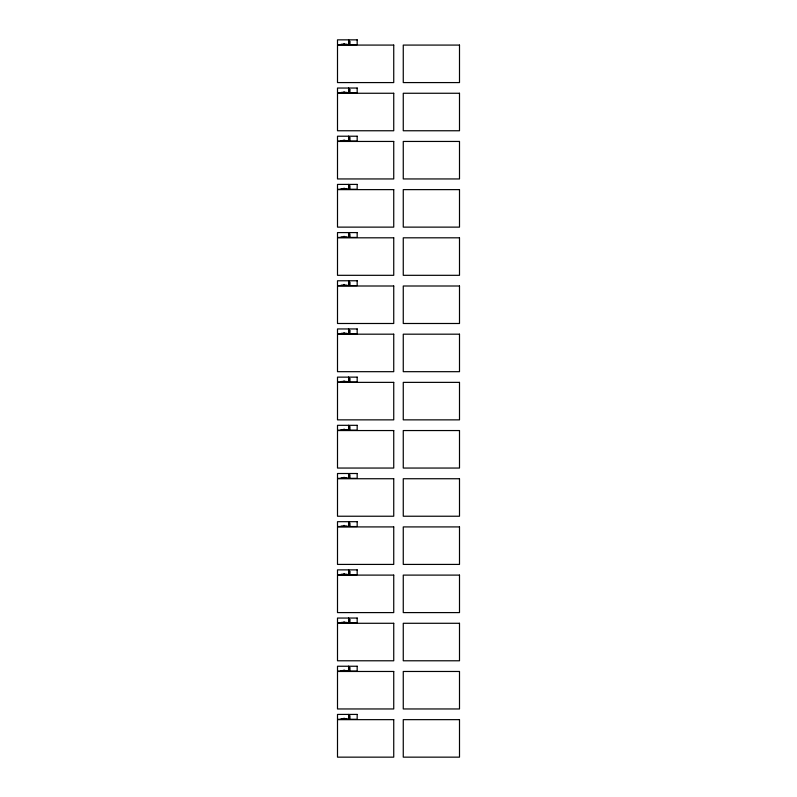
<?xml version="1.0" encoding="UTF-8"?>
<svg xmlns="http://www.w3.org/2000/svg" width="797" height="797" viewBox="0 0 797 797"><rect width="100%" height="100%" fill="white"/><g stroke="black" fill="none" stroke-linecap="round" stroke-linejoin="round"><path stroke-width="1.2" d="M343.607 44.084L341.046 44.273M344.573 44.084L347.133 44.273M343.607 92.263L341.046 92.452M344.573 92.263L347.133 92.452M343.607 140.451L341.046 140.641M344.573 140.451L347.133 140.641M343.607 188.63L341.046 188.819M344.573 188.63L347.133 188.819M343.607 236.819L341.046 237.008M344.573 236.819L347.133 237.008M343.607 284.997L341.046 285.196M344.573 284.997L347.133 285.196M343.607 333.186L341.046 333.375M344.573 333.186L347.133 333.375M343.607 381.365L341.046 381.564M344.573 381.365L347.133 381.564M343.607 429.553L341.046 429.742M344.573 429.553L347.133 429.742M343.607 477.742L341.046 477.931M344.573 477.742L347.133 477.931M343.607 525.92L341.046 526.11M344.573 525.92L347.133 526.11M343.607 574.109L341.046 574.298M344.573 574.109L347.133 574.298M343.607 622.288L341.046 622.477M344.573 622.288L347.133 622.477M343.607 670.476L341.046 670.666M344.573 670.476L347.133 670.666M343.607 718.655L341.046 718.844M344.573 718.655L347.133 718.844M344.085 43.526L344.085 44.303M344.085 91.705L344.085 92.492M344.085 139.893L344.085 140.67M344.085 188.072L344.085 188.859M344.085 236.261L344.085 237.038M344.085 284.439L344.085 285.226M344.085 332.628L344.085 333.405M344.085 380.807L344.085 381.594M344.085 428.995L344.085 429.772M344.085 477.184L344.085 477.961M344.085 525.362L344.085 526.14M344.085 573.551L344.085 574.328M344.085 621.73L344.085 622.517M344.085 669.918L344.085 670.695M344.085 718.097L344.085 718.884M348.588 39.85L337.5 39.85L337.5 44.692L348.588 44.692L348.588 39.85M357.176 39.85L349.016 39.85L349.016 44.692L357.176 44.692L357.176 39.85M349.833 41.314L349.315 41.833L349.833 41.314M349.833 42.44L349.315 42.958L349.833 42.44M349.833 43.556L349.315 44.084L349.833 43.556M393.738 45.08L337.5 45.08L337.5 82.579L393.738 82.579L393.738 45.08M459.5 45.08L403.262 45.08L403.262 82.579L459.5 82.579L459.5 45.08M348.588 88.039L337.5 88.039L337.5 92.88L348.588 92.88L348.588 88.039M357.176 88.039L349.016 88.039L349.016 92.88L357.176 92.88L357.176 88.039M349.833 89.503L349.315 90.021L349.833 89.503M349.833 90.619L349.315 91.137L349.833 90.619M349.833 91.745L349.315 92.263L349.833 91.745M393.738 93.259L337.5 93.259L337.5 130.758L393.738 130.758L393.738 93.259M459.5 93.259L403.262 93.259L403.262 130.758L459.5 130.758L459.5 93.259M348.588 136.217L337.5 136.217L337.5 141.059L348.588 141.059L348.588 136.217M357.176 136.217L349.016 136.217L349.016 141.059L357.176 141.059L357.176 136.217M349.833 137.682L349.315 138.2L349.833 137.682M349.833 138.808L349.315 139.326L349.833 138.808M349.833 139.923L349.315 140.451L349.833 139.923M393.738 141.448L337.5 141.448L337.5 178.946L393.738 178.946L393.738 141.448M459.5 141.448L403.262 141.448L403.262 178.946L459.5 178.946L459.5 141.448M348.588 184.406L337.5 184.406L337.5 189.248L348.588 189.248L348.588 184.406M357.176 184.406L349.016 184.406L349.016 189.248L357.176 189.248L357.176 184.406M349.833 185.87L349.315 186.388L349.833 185.87M349.833 186.986L349.315 187.514L349.833 186.986M349.833 188.112L349.315 188.63L349.833 188.112M393.738 189.626L337.5 189.626L337.5 227.125L393.738 227.125L393.738 189.626M459.5 189.626L403.262 189.626L403.262 227.125L459.5 227.125L459.5 189.626M348.588 232.585L337.5 232.585L337.5 237.426L348.588 237.426L348.588 232.585M357.176 232.585L349.016 232.585L349.016 237.426L357.176 237.426L357.176 232.585M349.833 234.049L349.315 234.567L349.833 234.049M349.833 235.175L349.315 235.693L349.833 235.175M349.833 236.291L349.315 236.819L349.833 236.291M393.738 237.815L337.5 237.815L337.5 275.314L393.738 275.314L393.738 237.815M459.5 237.815L403.262 237.815L403.262 275.314L459.5 275.314L459.5 237.815M348.588 280.773L337.5 280.773L337.5 285.615L348.588 285.615L348.588 280.773M357.176 280.773L349.016 280.773L349.016 285.615L357.176 285.615L357.176 280.773M349.833 282.238L349.315 282.756L349.833 282.238M349.833 283.353L349.315 283.881L349.833 283.353M349.833 284.479L349.315 284.997L349.833 284.479M393.738 286.003L337.5 286.003L337.5 323.492L393.738 323.492L393.738 286.003M459.5 286.003L403.262 286.003L403.262 323.492L459.5 323.492L459.5 286.003M348.588 328.952L337.5 328.952L337.5 333.794L348.588 333.794L348.588 328.952M357.176 328.952L349.016 328.952L349.016 333.794L357.176 333.794L357.176 328.952M349.833 330.416L349.315 330.934L349.833 330.416M349.833 331.542L349.315 332.06L349.833 331.542M349.833 332.658L349.315 333.186L349.833 332.658M393.738 334.182L337.5 334.182L337.5 371.681L393.738 371.681L393.738 334.182M459.5 334.182L403.262 334.182L403.262 371.681L459.5 371.681L459.5 334.182M348.588 377.14L337.5 377.14L337.5 381.982L348.588 381.982L348.588 377.14M357.176 377.14L349.016 377.14L349.016 381.982L357.176 381.982L357.176 377.14M349.833 378.605L349.315 379.123L349.833 378.605M349.833 379.721L349.315 380.249L349.833 379.721M349.833 380.846L349.315 381.365L349.833 380.846M393.738 382.371L337.5 382.371L337.5 419.86L393.738 419.86L393.738 382.371M459.5 382.371L403.262 382.371L403.262 419.86L459.5 419.86L459.5 382.371M348.588 425.319L337.5 425.319L337.5 430.161L348.588 430.161L348.588 425.319M357.176 425.319L349.016 425.319L349.016 430.161L357.176 430.161L357.176 425.319M349.833 426.784L349.315 427.312L349.833 426.784M349.833 427.909L349.315 428.427L349.833 427.909M349.833 429.035L349.315 429.553L349.833 429.035M393.738 430.549L337.5 430.549L337.5 468.048L393.738 468.048L393.738 430.549M459.5 430.549L403.262 430.549L403.262 468.048L459.5 468.048L459.5 430.549M348.588 473.508L337.5 473.508L337.5 478.349L348.588 478.349L348.588 473.508M357.176 473.508L349.016 473.508L349.016 478.349L357.176 478.349L357.176 473.508M349.833 474.972L349.315 475.49L349.833 474.972M349.833 476.088L349.315 476.616L349.833 476.088M349.833 477.214L349.315 477.732L349.833 477.214M393.738 478.738L337.5 478.738L337.5 516.227L393.738 516.227L393.738 478.738M459.5 478.738L403.262 478.738L403.262 516.227L459.5 516.227L459.5 478.738M348.588 521.686L337.5 521.686L337.5 526.528L348.588 526.528L348.588 521.686M357.176 521.686L349.016 521.686L349.016 526.528L357.176 526.528L357.176 521.686M349.833 523.151L349.315 523.679L349.833 523.151M349.833 524.277L349.315 524.795L349.833 524.277M349.833 525.402L349.315 525.92L349.833 525.402M393.738 526.917L337.5 526.917L337.5 564.415L393.738 564.415L393.738 526.917M459.5 526.917L403.262 526.917L403.262 564.415L459.5 564.415L459.5 526.917M348.588 569.875L337.5 569.875L337.5 574.717L348.588 574.717L348.588 569.875M357.176 569.875L349.016 569.875L349.016 574.717L357.176 574.717L357.176 569.875M349.833 571.339L349.315 571.857L349.833 571.339M349.833 572.465L349.315 572.983L349.833 572.465M349.833 573.581L349.315 574.099L349.833 573.581M393.738 575.105L337.5 575.105L337.5 612.594L393.738 612.594L393.738 575.105M459.5 575.105L403.262 575.105L403.262 612.594L459.5 612.594L459.5 575.105M348.588 618.054L337.5 618.054L337.5 622.895L348.588 622.895L348.588 618.054M357.176 618.054L349.016 618.054L349.016 622.895L357.176 622.895L357.176 618.054M349.833 619.518L349.315 620.046L349.833 619.518M349.833 620.644L349.315 621.162L349.833 620.644M349.833 621.77L349.315 622.288L349.833 621.77M393.738 623.284L337.5 623.284L337.5 660.783L393.738 660.783L393.738 623.284M459.5 623.284L403.262 623.284L403.262 660.783L459.5 660.783L459.5 623.284M348.588 666.242L337.5 666.242L337.5 671.084L348.588 671.084L348.588 666.242M357.176 666.242L349.016 666.242L349.016 671.084L357.176 671.084L357.176 666.242M349.833 667.707L349.315 668.225L349.833 667.707M349.833 668.832L349.315 669.35L349.833 668.832M349.833 669.948L349.315 670.466L349.833 669.948M393.738 671.472L337.5 671.472L337.5 708.961L393.738 708.961L393.738 671.472M459.5 671.472L403.262 671.472L403.262 708.961L459.5 708.961L459.5 671.472M348.588 714.421L337.5 714.421L337.5 719.273L348.588 719.273L348.588 714.421M357.176 714.421L349.016 714.421L349.016 719.273L357.176 719.273L357.176 714.421M349.833 715.895L349.315 716.413L349.833 715.895M349.833 717.011L349.315 717.529L349.833 717.011M349.833 718.137L349.315 718.655L349.833 718.137M393.738 719.651L337.5 719.651L337.5 757.15L393.738 757.15L393.738 719.651M459.5 719.651L403.262 719.651L403.262 757.15L459.5 757.15L459.5 719.651"/></g></svg>
